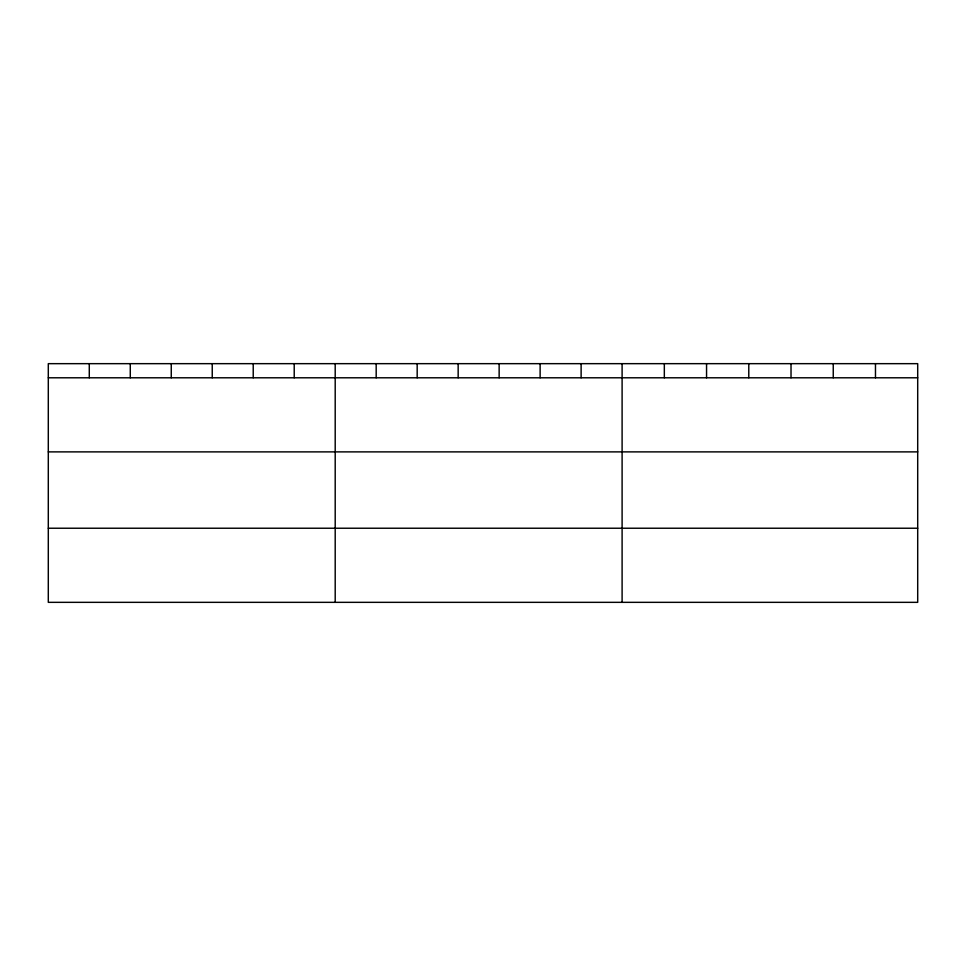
<?xml version="1.0" encoding="UTF-8"?>
<svg xmlns="http://www.w3.org/2000/svg" width="966" height="966" viewBox="0 0 966 966"><rect width="100%" height="100%" fill="white"/><g stroke="black" fill="none" stroke-linecap="round" stroke-linejoin="round"><path stroke-width="1.45" d="M917.7 451.883L917.7 363.663L48.3 363.663L48.3 602.337L917.7 602.337L917.7 451.883L48.3 451.883M48.3 377.791L917.7 377.791M48.3 528.233L917.7 528.233M875.474 363.663L875.474 377.791M833.247 363.663L833.247 377.791M791.021 363.663L791.021 377.791M748.783 363.663L748.783 377.791M706.557 363.663L706.557 377.791M664.33 363.663L664.33 377.791M622.104 363.663L622.104 602.337M581.121 363.663L581.121 377.791M540.127 363.663L540.127 377.791M499.144 363.663L499.144 377.791M458.162 363.663L458.162 377.791M417.179 363.663L417.179 377.791M376.185 363.663L376.185 377.791M335.202 363.663L335.202 602.337M294.219 363.663L294.219 377.791M253.225 363.663L253.225 377.791M212.242 363.663L212.242 377.791M171.26 363.663L171.26 377.791M130.277 363.663L130.277 377.791M89.283 363.663L89.283 377.791"/></g></svg>
